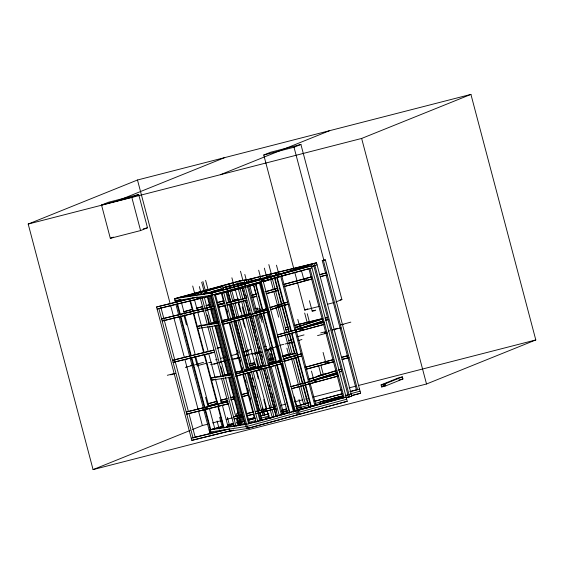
<?xml version="1.0" encoding="UTF-8"?>
<svg xmlns="http://www.w3.org/2000/svg" width="564" height="564" viewBox="0 0 564 564"><rect width="100%" height="100%" fill="white"/><g stroke="black" fill="none" stroke-linecap="round" stroke-linejoin="round"><path stroke-width="0.85" d="M28.2 224.049L137.482 180.001L470.926 94.4L535.8 339.951L426.518 383.999L93.074 469.601L28.2 224.049L361.644 138.448L470.926 94.4M101.534 205.042L108.436 202.264L138.688 194.495L147.486 227.786L140.584 230.57L110.325 238.332L101.534 205.042L131.786 197.28L138.688 194.495M115.423 201.658L224.705 157.61M293.766 268.563L263.762 155.008L270.664 152.224L300.915 144.454L341.89 299.54L335.756 302.015M220.327 174.727L329.602 130.679M263.762 155.008L294.013 147.239L300.915 144.454M110.325 238.332L113.392 237.099M297.573 282.973L304.736 310.087L307.803 308.853M93.074 469.601L190.124 430.48M192.571 429.5L202.356 425.552L207.474 424.241M381.095 384.874L398.346 377.922L402.386 376.886L402.929 378.952L385.677 385.91L381.638 386.946L381.095 384.874L385.127 383.837L402.386 376.886M385.564 385.36L381.638 386.946L385.127 383.837L385.677 385.91M231.719 430.6L191.816 440.364L156.573 306.985L192.691 298.003M226.065 285.031L230.768 283.727M228.378 286.667L230.535 285.983L230.986 287.682M196.624 298.61L201.299 297.129M266.116 276.649L270.791 275.169M226.03 289.614L230.126 288.317M231.762 287.802L245.946 283.572L236.112 286.681M232.016 287.971L234.476 287.196M210.224 295.917L202.159 298.039L209.124 324.399M260.963 280.054L265.115 278.743M266.779 278.214L310.842 264.297M266.983 278.404L269.479 277.615M271.143 277.093L316.524 262.753L351.767 396.125L346.282 397.853M230.105 290.82L226.827 291.849L229.752 302.903M249.034 286.061L255.689 283.96M263.169 281.598L277.305 277.135M260.885 282.571L245.425 287.457L214.856 294.937M263.374 281.788L286.653 274.428M311.589 266.546L317.074 264.819M206.868 309.996L205.437 310.447L214.539 308.219M255.753 308.621L257.311 308.134L258.15 311.314M255.273 312.096L266.264 308.882L255.485 312.28M270.269 307.359L287.541 302.156L269.761 307.775M271.622 309.171L288.084 304.222L270.311 309.84M287.464 327.099L285.306 327.776L288.697 326.951M288.007 329.164L285.856 329.848L289.24 329.016M295.205 327.487L322.326 318.921M295.444 327.663L322.566 319.09M325.033 318.315L327.501 317.532L325.379 318.054M295.748 329.552L322.044 321.247M295.994 329.728L323.116 321.163M325.576 320.38L328.044 319.605L325.929 320.119M170.702 374.841L175.376 373.368M213.968 364.259L218.642 362.779M269.465 348.207L271.023 347.713M235.604 358.965L240.278 357.491M244.212 356.244L248.061 355.031M258.375 351.774L259.912 351.287M265.108 349.645L266.645 349.158M251.72 354.065L256.394 352.585M267.174 350.286L271.848 348.806M288.451 343.561L293.125 342.08M257.233 353.677L261.915 352.197M265.736 350.928L268.817 349.955M298.864 340.459L301.944 339.486M324.3 332.422L325.837 331.935M328.149 331.209L329.686 330.723M337.639 328.269L332.182 329.989L341.016 327.832M268.929 363.794L279.92 360.572L269.148 363.977M283.121 359.31L301.197 353.847L283.424 359.465M283.664 361.376L298.215 356.779M283.967 361.538L301.747 355.919L298.92 356.61M228.716 403.662L186.754 414.082L228.251 403.93M202.85 409.358L207.531 407.878M317.751 375.899L326.528 373.368M308.861 379.184L336.8 370.351M309.107 379.353L336.229 370.788M338.689 370.005L341.157 369.23L338.329 369.921M312.696 380.214L337.35 372.423M309.65 381.426L336.771 372.853M339.239 372.078L341.706 371.295L339.584 371.817M239.397 416.93L242.52 415.943M261.033 411.635L265.707 410.155M191.816 440.364L231.332 430.543M263.994 419.884L269.733 418.072M263.67 369.314L276.029 416.077L277.107 415.738M269.987 418.241L272.447 417.466M275.718 416.429L277.361 415.915M298.976 410.31L343.039 396.386M305.004 408.66L343.243 396.577M345.739 395.787L351.217 394.053M175.411 302.487L174.417 298.716L240.574 280.661L248.188 279.504L248.731 281.57L244.755 282.656L238.269 283.643L237.719 281.577L248.188 279.504M241.702 280.491L175.545 298.546L176.539 302.311M185.45 296.558L221.751 286.653L222.879 286.477L223.873 290.248M186.578 296.389L222.879 286.477M248.266 280.195L253.306 278.82M223.309 287.591L225.854 286.893M228.399 286.202L240.271 282.959M276.127 275.909L275.451 273.357L277.446 272.814L278.574 272.645L279.243 275.19M325.625 273.336L322.255 260.582L325.372 259.87L360.607 393.242L351.485 395.731M179.838 299.66L176.659 300.527L177.103 302.226M222.738 287.88L241.448 282.776M275.451 273.357L278.574 272.645M322.255 260.582L325.372 259.87M208.786 292.406L206.868 292.928L206.325 290.862L200.403 291.764L200.763 293.139M211.317 291.715L221.448 288.951M203.16 294.077L223.422 288.549M203.837 294.063L205.515 293.604M189.349 298.603L190.942 298.166M174.417 298.716L211.93 293.019L311.448 265.856L347.234 401.293L247.709 428.457L229.661 431.199L229.118 429.134M213.735 294.605L261.104 281.676M262.789 281.21L310.024 268.323M311.991 267.921L212.473 295.085L174.967 300.788M183.596 311.73L192.839 309.206M196.202 308.289L202.92 306.456M206.283 305.54L209.646 304.623M217.203 302.558L223.929 300.725M283.255 284.524L311.159 276.91M319.612 274.605L326.662 272.814L319.894 274.661M183.878 311.786L192.282 309.495M196.483 308.346L202.37 306.745M205.733 305.829L209.935 304.68M217.492 302.614L223.379 301.007M283.537 284.587L311.441 276.973M217.753 304.623L222.794 303.249M232.347 300.64L238.212 299.04M251.622 295.381L256.648 294.006M265.031 291.722L277.601 288.289M284.651 286.364L311.702 278.983M321.001 276.445L326.077 275.056L356.399 389.816L357.527 389.646L323.383 260.413M188.63 312.71L191.154 312.019M197.033 310.419L202.913 308.811M207.115 307.662L210.478 306.745M218.042 304.68L223.922 303.079M232.636 300.697L238.501 299.096M251.911 295.437L256.098 294.295M265.32 291.778L277.89 288.345M284.087 286.653L311.984 279.039M320.444 276.734L327.205 274.887M252.164 297.447L256.359 296.304M266.412 293.562L278.151 290.354M252.46 297.503L256.648 296.361M265.87 293.844L278.44 290.411M199.423 328.065L197.83 328.495L218.705 325.322M221.546 322.404L268.612 309.692L221.842 322.46M222.089 324.469L267.195 312.16M222.385 324.526L269.162 311.758L268.034 311.927M309.424 300.732L312.16 311.067L315.741 310.094M217.147 348.087L220.263 347.234M277.143 334.938L324.208 322.227L277.432 334.995M277.685 337.004L322.791 324.695M277.981 337.06L324.751 324.293L323.623 324.462M196.914 364.14L203.548 362.328M245.982 350.745L250.959 349.391M297.404 336.715L304.038 334.903M341.713 324.617L350.836 322.129M185.359 367.397L194.594 364.873M215.568 359.797L217.246 359.338M220.609 358.422L225.649 357.047M231.473 355.56L236.45 354.206M243.909 352.169L248.886 350.808M198.613 365.38L207.009 363.089M220.045 362.123L229.287 359.606M220.023 362.236L229.978 359.515M268.788 348.926L278.743 346.204M317.553 335.615L327.508 332.894M249.556 365.775L255.421 364.175M269.67 360.283L273.857 359.141M283.079 356.624L295.649 353.198M249.845 365.832L254.872 364.464M269.12 360.572L274.146 359.197M282.529 356.913L295.099 353.48M250.099 367.841L255.971 366.24M270.212 362.356L274.407 361.207M283.621 358.697L287.816 357.548M250.395 367.904L255.421 366.529M269.67 362.638L274.696 361.27M283.079 358.979L295.649 355.546M214.672 379.325L211.493 380.192L232.361 377.02M235.202 374.094L282.268 361.383L235.498 374.151M235.752 376.16L281.69 363.625L294.253 411.184L295.381 411.008L261.238 281.774L260.11 281.944L281.224 361.869M236.041 376.216L282.818 363.449M305.11 367.242L333.014 359.62M341.467 357.315L348.51 355.531L341.749 357.372M305.392 367.298L333.296 359.684M306.506 369.075L333.557 361.693M342.01 359.381L349.06 357.597L342.292 359.444M305.942 369.364L333.839 361.75M207.904 403.746L217.147 401.223M220.51 400.306L227.236 398.473M230.591 397.557L233.954 396.64M241.519 394.574L248.238 392.741M208.194 403.803L216.597 401.512M220.799 400.362L226.679 398.762M230.041 397.846L234.243 396.696M241.808 394.631L247.688 393.023M209.293 405.586L216.858 403.521M221.06 402.372L226.939 400.771M231.141 399.622L233.658 398.931M242.062 396.64L247.948 395.033M208.736 405.876L217.14 403.577M221.342 402.435L227.229 400.828M230.591 399.911L233.947 398.995M242.351 396.696L248.238 395.096M290.798 386.629L337.864 373.918L291.087 386.685M291.341 388.702L338.414 375.991L291.637 388.758M211.599 429.345L223.21 426.172M227.355 425.044L233.989 423.233M237.373 422.309L240.757 421.386M247.533 419.538L254.301 417.684M262.761 415.379L267.837 413.99M282.226 410.063L286.456 408.907M295.769 406.369L308.459 402.9M314.381 401.286L342.313 393.665M349.927 391.585L357.541 389.505M210.238 429.853L223.506 426.229M227.652 425.094L233.461 423.515M236.809 422.598L240.193 421.675M247.815 419.595L254.583 417.748M260.505 416.133L268.965 413.821M282.508 410.127L286.738 408.971M296.051 406.425L307.895 403.197M314.663 401.349L341.749 393.954M350.209 391.642L359.515 389.104M220.143 427.864L223.52 426.941M227.736 425.792L233.651 424.177M237.021 423.254L242.936 421.639M248.844 420.032L255.598 418.185M221.271 427.695L223.802 427.004M227.179 426.081L233.933 424.234M237.31 423.317L244.903 421.237M248.28 420.321L255.034 418.474M281.288 411.241L282.881 410.811L282.317 410.895M225.882 427.188L227.475 426.751M282.959 411.501L287.161 410.352M320.007 401.97L325.929 400.355M331.012 398.967L341.164 396.196M260.85 418.255L269.514 415.887M282.916 412.228L287.287 411.036M296.495 408.526L308.445 405.262M315.163 403.429L342.644 395.928M350.752 393.714L360.065 391.169M237.853 425.383L245.453 423.31M248.83 422.387L255.584 420.547M281.831 413.313L283.424 412.876M237.691 425.601L239.369 425.143M283.509 413.567L287.703 412.425M248.019 423.804L295.247 410.909M296.939 410.451L344.167 397.557M352.021 395.449L360.607 393.242M346.141 397.155L246.616 424.318L209.11 430.022M261.4 420.321L269.035 418.234M283.459 414.3L287.703 413.137M229.661 431.199L233.644 430.113M346.684 399.227L247.166 426.391L209.653 432.087M143.284 228.864L147.486 227.786M340.212 299.97L341.89 299.54M304.736 310.087L319.027 306.421M327.43 304.264L333.31 302.755M212.593 422.922L221.969 420.518M226.234 419.426L232.206 417.889M280.816 405.41L285.934 404.099M294.457 401.906L302.988 399.721M305.547 399.058L307.253 398.621M313.217 397.091L341.361 389.865M349.038 387.898L355.863 386.143M358.415 385.487L535.8 339.951M398.896 379.988L402.929 378.952M243.507 280.611L316.524 262.753M246.447 280.047L314.374 263.43L349.609 396.802L346.077 397.669M229.618 286.209L243.204 282.888M248.301 281.64L262.732 278.108M228.314 286.681L244.445 282.74M248.689 281.697L275.859 275.056M278.404 274.428L286.047 272.56M278.249 274.59L255.344 280.35L276.092 275.274M311.723 266.356L313.838 265.841L347.988 395.075L345.161 395.766M239.749 285.532L244.67 284.327M237.592 286.209L240.877 285.405M277.883 277.002L280.71 276.311L294.866 329.869M274.146 277.953L276.642 277.34L283.6 303.7M156.573 306.985L197.329 297.017M250.444 285.271L255.358 284.066L262.323 310.426M256.606 283.72L259.433 283.029L266.624 310.256M160.127 308.17L200.883 298.201M215.314 294.669L222.11 293.005M225.417 292.194L242.485 288.021M157.123 309.058L211.465 295.762M203.583 308.543L161.621 318.963L203.125 308.811M213.664 306.076L204.887 308.381L213.996 306.153M217.803 305.068L224.43 303.446M246.891 297.954L226.524 303.087L246.39 298.229M218.134 305.138L224.754 303.517M204.133 310.616L162.164 321.029L203.667 310.877M207.587 309.77L214.214 308.148M219.177 306.929L225.804 305.314M245.784 300.422L227.066 305.152L246.94 300.295M218.684 307.211L225.304 305.589M255.654 308.536L257.311 308.134M276.762 306.612L284.89 304.623M217.76 321.586L208.983 323.891L218.092 321.663M221.906 320.578L229.351 318.752M250.987 313.457L230.62 318.597L250.487 313.739M222.23 320.648L228.857 319.027M260.194 311.85L267.512 310.059M295.085 325.231L322.192 318.604M294.627 325.498L322.573 318.66M296.015 327.36L301.098 326.119M213.664 350.11L172.549 360.318L214.052 350.166M214.207 352.176L173.092 362.384L214.595 352.232M288.916 340.578L292.124 339.789M320.74 332.908L325.618 331.717M279.737 345.302L283.755 344.322M285.074 343.998L292.49 342.186M245.58 355.172L252.087 353.586M257.177 352.338L261.188 351.358M265.404 350.329L271.213 348.904M233.729 358.923L239.425 357.527M254.484 353.847L260.984 352.253M167.325 375.279L174.551 373.509M210.591 364.696L217.817 362.927M232.227 359.402L239.453 357.632M253.863 354.114L261.09 352.345M254.413 362.701L248.865 364.21L254.794 362.758M268.809 359.176L273.046 358.14M283.206 355.651L290.834 353.79M268.351 359.444L273.427 358.203M282.747 355.919L290.368 354.058M231.423 373.283L222.646 375.582L231.748 373.354M235.562 372.268L243.013 370.449M264.643 365.155L244.275 370.294L264.149 365.43M235.061 372.543L242.513 370.724M228.166 401.596L186.205 412.016L227.708 401.864M242.351 414.639L233.574 416.937L242.675 414.709M246.489 413.624L253.109 412.002M275.57 406.51L255.203 411.649L275.077 406.785M246.813 413.701L253.44 412.08M243.726 416.5L234.116 419.01L243.225 416.782M247.032 415.696L252.827 414.279M276.12 408.576L255.753 413.715L275.62 408.858M247.363 415.767L253.983 414.145M333.387 398.417L342.729 396.132M345.274 395.512L346.973 395.096M321.043 401.589L342.27 396.4M345.824 397.578L351.767 396.125M297.172 409.753L309.622 406.707M311.173 406.327L312.35 406.045M313.105 405.897L315.932 405.206L281.788 275.965M296.671 410.028L310.785 406.581L305.166 385.325M276.029 416.077L277.439 415.731M272.828 417.346L269.296 418.206L267.273 410.557M194.009 437.467L227.384 429.303M191.267 438.291L229.477 428.95M311.448 265.856L210.802 293.188L246.581 428.626L347.234 401.293M248.167 281.655L248.731 281.57M261.393 280.555L264.255 280.118M204.379 290.679L210.302 289.776M209.759 290.418L208.335 290.636L205.599 280.301M205.148 291.877L205.627 291.799L202.892 281.464M204.436 292.554L207.291 292.117M207.862 292.66L208.99 292.483M179.528 297.461L214.778 292.103M303.961 280.054L306.823 279.617M256.923 309.171L259.778 308.741L260.413 311.124M244.938 317.194L247.793 316.757M218.656 322.7L201.27 325.343L197.287 326.429L218.155 323.257M312.16 311.067L315.015 310.637M300.527 329.728L303.383 329.298M340.882 324.843L343.744 324.406M217.077 348.192L219.22 347.868M324.652 333.331L326.077 333.112M264.241 346.67L266.356 346.345M275.888 346.641L277.312 346.423M236.076 353.959L237.507 353.741M195.44 364.647L198.26 364.217M208.694 362.631L211.514 362.201M190.738 365.479L192.881 365.155M258.594 368.884L261.449 368.454M232.319 374.397L214.926 377.034L210.943 378.127L231.818 374.954M325.816 362.765L328.671 362.328M314.19 381.426L317.046 380.989M305.885 403.154L308.304 402.788M297.024 407.201L299.886 406.764M296.086 411.861L298.941 411.424M239.073 421.978L241.611 421.597M265.228 418.1L268.083 417.663M236.781 422.81L241.011 422.168L229.111 377.104M296.636 413.927L299.491 413.49M239.129 423.86L241.984 423.423M214.221 428.767L223.675 427.329M226.256 426.934L245.171 424.057M248.907 423.493L249.471 423.409L236.894 375.793M248.026 427.928L250.564 427.54M361.644 138.448L426.518 383.999M294.013 147.239L323.792 259.948M301.444 270.508L303.756 279.258M323.087 352.422L325.604 361.968M307.246 313.725L309.77 323.271M320.909 365.423L323.426 374.961M294.662 271.954L297.122 281.274M304.68 313.055L307.197 322.601M318.547 365.542L321.064 375.088M320.253 402.04L320.62 403.415M297.799 319.393L300.316 328.932M311.455 371.084L313.979 380.629M295.31 331.576L308.564 381.736M309.016 383.435L314.853 405.544L311.321 406.411L298.293 357.097M276.48 265.2L278.997 274.738M276.579 273.188L277.255 275.733M277.178 277.171L284.143 303.531M284.594 305.23L291.553 331.59M292.004 333.289L297.848 355.39M284.052 305.399L291.017 331.759M291.468 333.458L304.722 383.619M274.872 277.777L281.838 304.13M282.289 305.829L289.247 332.189M289.699 333.888L295.543 355.997M295.987 357.696L309.023 407.011M274.478 277.953L281.443 304.313M281.894 306.012L287.506 327.268M287.957 328.967L288.627 331.519M289.078 333.218L294.471 353.621M295.367 357.026L302.332 383.379M302.783 385.085L307.725 403.789M268.838 264.587L271.362 274.132M272.32 278.63L279.286 304.99M279.737 306.689L286.477 332.196M286.928 333.902L292.314 354.305M293.442 358.556L300.182 384.063M300.626 385.762L305.568 404.466M270.558 279.067L273.251 289.269M273.702 290.968L277.523 305.42M277.967 307.126L284.707 332.633M285.158 334.332L290.552 354.735M291.673 358.986L298.638 385.346M299.089 387.045L303.806 404.903M276.156 307.606L278.679 317.151M286.872 348.171L289.395 357.71M264.34 268.168L266.857 277.714M299.026 399.474L301.55 409.013M294.295 396.866L296.819 406.404M263.226 281.232L297.376 410.465M258.664 270.212L261.188 279.758M260.512 282.691L267.703 309.918M268.372 312.449L281.175 360.911M281.852 363.463L294.429 411.078M267.068 311.941L280.463 362.638M280.773 363.801L293.576 412.27M255.901 283.896L262.866 310.256M263.536 312.801L276.564 362.116M277.241 364.668L289.818 412.284M263 312.971L276.029 362.285M276.705 364.837L289.508 413.299M253.596 284.496L260.561 310.856M261.456 314.254L274.259 362.722M274.936 365.268L287.513 412.883M253.37 284.482L255.682 293.231M261.04 313.513L262.514 319.076M270.706 350.096L273.23 359.642M259.8 313.64L262.112 322.382M270.311 353.402L272.828 362.948M258.989 314.493L260.046 318.47M268.238 349.49L270.762 359.028M249.859 285.821L256.817 312.181M257.494 314.733L270.297 363.195M271.199 366.593L283.791 414.251M248.661 286.434L255.844 313.64M256.296 315.346L282.578 414.822M244.825 274.457L247.138 283.206M247.215 285.398L254.766 313.986M255.217 315.685L268.245 365M268.697 366.699L281.499 415.16M244.205 280.59L245.199 284.355M244.882 285.391L252.616 314.663M253.067 316.369L266.095 365.676M266.539 367.383L279.349 415.844M240.497 271.235L243.013 280.78M246.073 295.289L246.743 297.841M249.443 308.043L250.113 310.595M251.459 315.699L252.362 319.097M252.813 320.796L253.483 323.348M253.934 325.054L254.604 327.599M255.055 329.305L255.732 331.851M257.304 337.808L257.974 340.353M259.546 346.31L260.223 348.855M261.795 354.812L262.471 357.357M267.414 376.068L268.083 378.613M269.655 384.57L270.332 387.115M271.904 393.073L273.251 398.17M273.702 399.869L274.372 402.421M274.823 404.12L275.5 406.672M275.951 408.371L276.621 410.923M243.662 287.887L264.326 366.114M264.777 367.813L277.58 416.274M242.287 288.014L244.98 298.215M245.432 299.921L249.253 314.374M249.922 316.926L262.732 365.387M263.628 368.786L276.212 416.401M242.33 288.542L245.03 298.744M245.7 301.296L249.069 314.049M249.746 316.601L262.775 365.916M240.13 288.697L242.83 298.899M243.274 300.598L247.095 315.05M247.772 317.602L260.575 366.071M261.47 369.469L271.58 407.73M272.031 409.429L274.055 417.085M269.684 405.438L270.353 407.991M238.368 289.128L241.286 300.182M241.737 301.881L245.107 314.634M246.003 318.033L258.813 366.501M259.708 369.899L269.818 408.16M270.269 409.859L272.285 417.515M242.203 306.851L244.727 316.397M255.859 358.549L258.382 368.095M235.371 289.818L238.071 300.027M238.516 301.726L242.337 316.178M243.013 318.731L255.816 367.192M256.712 370.597L266.821 408.858M231.889 277.805L234.412 287.351M267.005 410.698L268.894 417.861M238.015 302.149L240.539 311.688M242.534 319.245L244.635 327.198M255.986 370.146L258.298 378.895M263.762 399.573L266.278 409.119M231.656 290.234L234.356 300.443M235.026 302.988L238.621 316.594M239.298 319.146L251.206 364.21M251.875 366.755L252.327 368.461M252.996 371.006L263.332 410.12M263.783 411.819L264.678 415.224M262.5 407.758L262.916 409.351M263.55 411.734L264.601 415.71M228.815 286.223L229.485 288.775M229.936 290.474L232.854 301.528M233.306 303.228L236.901 316.834M237.796 320.232L250.599 368.694M251.276 371.246L261.611 410.359M262.056 412.058L262.958 415.464M252.418 377.64L253.088 380.192M254.66 386.143L255.337 388.695M256.909 394.645L257.586 397.197M227.496 289.318L226.82 286.766L225.692 286.935L226.368 289.487M227.948 291.017L230.866 302.071M231.318 303.77L235.132 318.223M235.808 320.775L248.611 369.244M249.514 372.642L259.616 410.902M260.067 412.601L260.97 416.006M227.905 291.51L234.871 317.87M235.548 320.422L248.576 369.737M249.246 372.282L259.355 410.543M259.807 412.249L262.056 420.751M230.197 304.602L233.792 318.209M234.469 320.761L247.497 370.076M248.167 372.628L260.751 420.236M228.639 302.269L225.945 292.067L223.788 292.751L230.986 319.971M229.09 303.975L232.911 318.427M233.588 320.979L246.616 370.287M247.286 372.839L257.396 411.1M257.847 412.806L260.089 421.308M231.43 321.656L244.684 371.824M245.136 373.523L257.938 421.985M221.885 290.791L221.433 289.092L220.305 289.262L220.757 290.961M226.827 309.495L227.496 312.047M237.606 350.307L238.283 352.86M239.855 358.81L240.525 361.362M242.097 367.312L242.774 369.864M245.467 380.065L246.144 382.618M247.716 388.568L248.393 391.12M249.965 397.07L250.635 399.622M222.026 293.181L229.217 320.408M229.661 322.086L243.056 372.79M243.366 373.953L256.169 422.415M221.201 292.667L224.119 303.714M224.571 305.42L228.392 319.873M229.062 322.425L241.871 370.886M242.767 374.284L252.876 412.545M253.328 414.251L254.449 418.502M215.328 294.168L222.738 322.227M223.189 323.926L236.443 374.094M221.948 321.466L222.399 323.165M214.461 294.542L248.611 423.775M211.93 293.019L247.709 428.457M210.781 295.339L244.924 424.579M209.893 295.888L212.811 306.943M213.262 308.642L216.858 322.248M217.528 324.793L230.331 373.262M231.233 376.66L243.14 421.724L242.012 421.893L240.659 416.796M208.765 296.058L215.723 322.418M216.4 324.97L229.428 374.284M230.105 376.83L240.215 415.09M207.771 296.333L210.689 307.387M211.14 309.086L214.729 322.686M215.631 326.091L228.434 374.552M207.207 296.417L210.125 307.472M210.576 309.171L214.165 322.777M214.842 325.322L227.87 374.637M228.547 377.189L238.875 416.302M239.326 418.002L240.447 422.253M237.585 412.77L238.424 415.95M238.847 417.543L240.32 423.106M201.701 282.212L204.224 291.757M236.394 413.518L239.044 423.543M237.106 418.002L239.002 425.157M204.309 297.362L211.274 323.715M211.951 326.267L224.98 375.582M225.431 377.281L235.759 416.394M236.21 418.093L238.234 425.749M207.256 314.994L209.773 324.54M220.912 366.692L223.436 376.23M199.346 286.54L201.447 294.5M209.568 326.098L222.822 376.266M223.273 377.965L236.076 426.426M200.389 298.476L207.355 324.829M207.806 326.528L221.06 376.696M221.511 378.395L234.314 426.856M192.705 286.018L195.229 295.564M227.398 417.325L229.915 426.87M194.566 299.977L197.259 310.179M197.71 311.878L208.271 351.844M208.715 353.543L215.011 377.351M215.455 379.05L221.969 403.704M222.42 405.41L228.039 426.666L224.056 427.752L204.739 354.629M220.736 401.244L221.405 403.796M189.913 298.511L193.283 311.265M193.727 312.971L204.288 352.93M190.019 301.148L192.719 311.356M193.163 313.055L203.724 353.015M204.175 354.714L217.429 404.881M217.88 406.581L223.492 427.836M219.657 417.233L222.385 427.575M217.091 421.04L219.192 428.992M180.635 299.442L181.086 301.141M181.537 302.84L184.231 313.048M184.682 314.747L195.236 354.707M195.687 356.406L208.941 406.574M209.392 408.273L214.785 428.675L210.802 429.768L205.409 409.358M183.934 315.375L186.451 324.92M194.862 356.73L197.379 366.276M205.578 397.296L208.095 406.834M177.554 303.933L180.247 314.134M180.699 315.833L191.259 355.792M191.704 357.491L204.958 407.659M176.99 304.017L179.683 314.218M180.135 315.918L190.695 355.877M191.14 357.583L204.394 407.744M204.845 409.443L211.147 433.3M175.862 304.186L178.781 315.241M179.232 316.94L189.567 356.053M190.012 357.752L203.266 407.913M203.717 409.619L210.203 434.16M137.482 180.001L170.257 304.052M170.702 305.751L173.395 315.946M173.846 317.645L184.4 357.583M184.844 359.282L198.091 409.408M198.542 411.107L202.356 425.552M131.786 197.28L140.584 230.57M188.446 411.671L161.043 307.944L158.886 308.628L193.036 437.861L195.186 437.178L188.898 413.377M310.003 268.464L308.875 268.633L343.018 397.874L344.146 397.698L310.003 268.464"/></g></svg>
